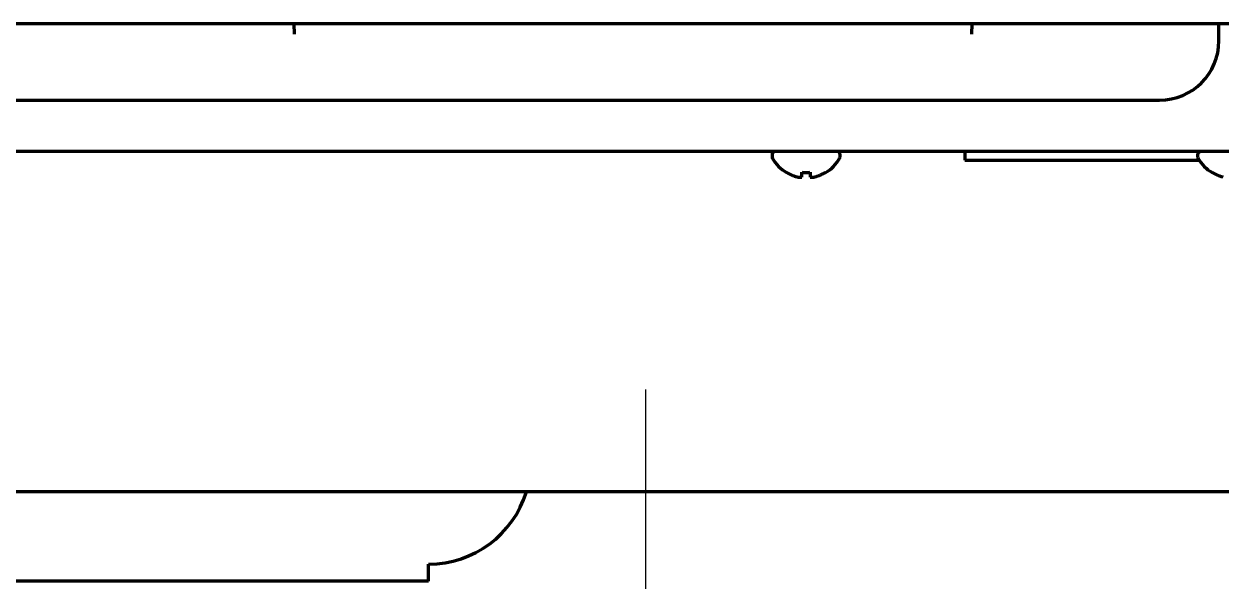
# Model space of a CAD drawing. Header units: inches. Extents: x -3055 to 7244, y 299 to 5591.
# Drawn here: x 3006.2 to 3146.9, y 2094.1 to 2159.6 of the extents above; entities that cross this region are included whole.
import ezdxf

# ---------------------------------------------------------------- set-up
doc = ezdxf.new("R2010")
doc.units = ezdxf.units.IN

# ---------------------------------------------------------------- blocks, each defined once
blk = doc.blocks.new('A$C773D0E90')
at = {"color": 4}
for p, q in [((0, 50), (0, -50)), ((-50, 0), (50, 0))]:
    blk.add_line(p, q, dxfattribs=at)

msp = doc.modelspace()

# ---------------------------------------------------------------- linework, layer by layer
at = {"linetype": 'Continuous', "lineweight": 70}
for p, q in [((3517.92, 2159.63), (2970.32, 2159.63)), ((3037.97, 2159.63), (3038, 2158.43)), ((3117.6, 2159.63), (3117.57, 2158.43)), ((3146.62, 2157.65), (3146.62, 2159.63)), ((2885.59, 2150.67), (3139.65, 2150.67)), ((3610.52, 2144.62), (2875.72, 2144.62)), ((3116.76, 2144.62), (3116.76, 2143.62)), ((3094.12, 2144.22), (3094.12, 2144.02)), ((3102.12, 2144.02), (3102.12, 2144.22)), ((3116.76, 2143.62), (3120.76, 2143.62)), ((3120.76, 2143.62), (3144.3, 2143.62)), ((3144.12, 2144.22), (3144.12, 2144.02)), ((3095.82, 2142.15), (3095.82, 2142.18)), ((3100.42, 2142.18), (3100.42, 2142.15)), ((3145.82, 2142.15), (3145.82, 2142.18)), ((3210.25, 2104.62), (2914.63, 2104.62)), ((3053.79, 2094.12), (3053.79, 2096.12)), ((3053.79, 2094.12), (2978.45, 2094.12))]:
    msp.add_line(p, q, dxfattribs=at)
for centre, radius, start, end in [((3094.52, 2144.22), 0.4, 90, 180), ((3101.72, 2144.22), 0.4, 0, 90), ((3144.52, 2144.22), 0.4, 90, 180), ((3094.52, 2144.02), 0.4, 180, 210.3012), ((3098.32, 2146.24), 4.8, 210.3012, 238.6273), ((3097.92, 2146.24), 4.8, 301.3727, 329.6988), ((3101.72, 2144.02), 0.4, 329.6988, 0), ((3144.52, 2144.02), 0.4, 180, 210.3012), ((3148.32, 2146.24), 4.8, 210.3012, 238.6273), ((3053.79, 2108.12), 12, 270, 343.042)]:
    msp.add_arc(centre, radius, start, end, dxfattribs=at)
msp.add_ellipse((3139.59, 2157.7), major_axis=(4.99, -4.99), ratio=0.992433, start_param=5.501585, end_param=7.064785, dxfattribs=at)
for points in [[(3095.82, 2142.18), (3096.02, 2142.05), (3096.23, 2141.95), (3096.56, 2141.81), (3096.67, 2141.77), (3096.89, 2141.69), (3097, 2141.66), (3097.12, 2141.63)], [(3098.62, 2142.18), (3098.62, 2142.05), (3098.62, 2141.95), (3098.62, 2141.81), (3098.62, 2141.77), (3098.62, 2141.69), (3098.62, 2141.66), (3098.62, 2141.63)], [(3145.82, 2142.18), (3146.02, 2142.05), (3146.23, 2141.95), (3146.56, 2141.81), (3146.67, 2141.77), (3146.89, 2141.69), (3147, 2141.66), (3147.12, 2141.63)]]:
    msp.add_open_spline(points, degree=3, knots=[0, 0, 0, 0, 0.5, 0.5, 0.75, 0.75, 1, 1, 1, 1], dxfattribs=at)
for points in [[(3097.62, 2141.63), (3097.62, 2141.64), (3097.62, 2141.67), (3097.62, 2141.72), (3097.62, 2141.78), (3097.62, 2141.84), (3097.62, 2141.91), (3097.62, 2141.98), (3097.62, 2142.07), (3097.62, 2142.14), (3097.62, 2142.18)], [(3097.62, 2142.18), (3097.79, 2142.16), (3098.12, 2142.13), (3098.45, 2142.16), (3098.62, 2142.18)], [(3099.12, 2141.63), (3099.17, 2141.64), (3099.28, 2141.67), (3099.44, 2141.72), (3099.6, 2141.78), (3099.76, 2141.84), (3099.91, 2141.91), (3100.07, 2141.98), (3100.23, 2142.07), (3100.35, 2142.14), (3100.42, 2142.18)], [(3097.12, 2141.63), (3097.14, 2141.62), (3097.19, 2141.62), (3097.26, 2141.61), (3097.33, 2141.61), (3097.4, 2141.61), (3097.48, 2141.61), (3097.55, 2141.62), (3097.59, 2141.62), (3097.62, 2141.63)], [(3098.62, 2141.63), (3098.64, 2141.62), (3098.7, 2141.62), (3098.77, 2141.61), (3098.84, 2141.61), (3098.91, 2141.61), (3098.98, 2141.61), (3099.05, 2141.62), (3099.1, 2141.62), (3099.12, 2141.63)]]:
    msp.add_open_spline(points, degree=3, dxfattribs=at)

# ---------------------------------------------------------------- block references
msp.add_blockref('A$C773D0E90', (3079.26, 2066.65))

doc.saveas('drawing.dxf')
